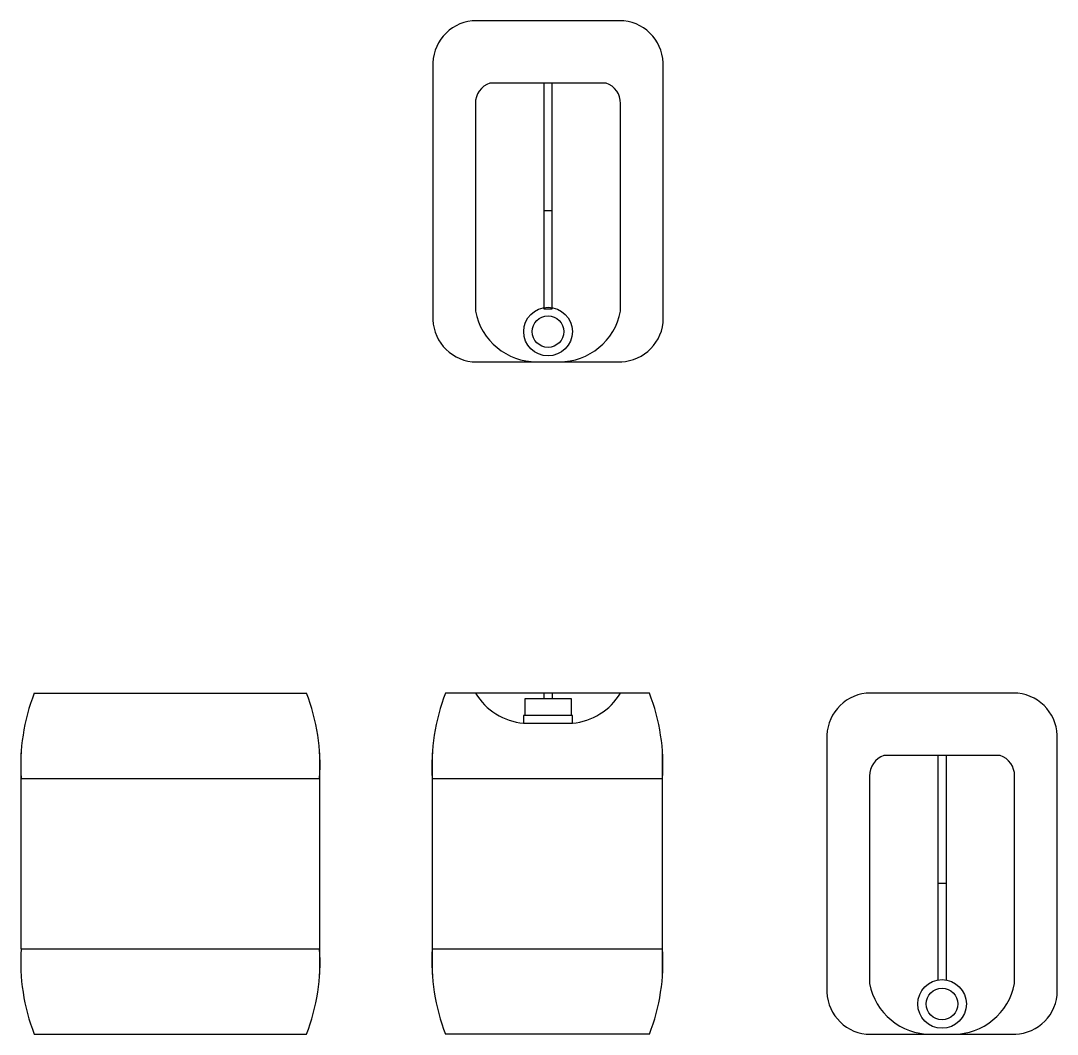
# Model space of a CAD drawing. Header units: millimetres. Extents: x 19989 to 114677, y -6335 to 49043.
# Drawn here: x 23790 to 25006, y 19050 to 20239 of the extents above; entities that cross this region are included whole.
import ezdxf

# ---------------------------------------------------------------- set-up
doc = ezdxf.new("R2010")
doc.units = ezdxf.units.MM
doc.header["$MEASUREMENT"] = 0

msp = doc.modelspace()

# ---------------------------------------------------------------- linework, layer by layer
for points in [[(24497.4, 20239), (24319.7, 20239)], [(24273.6, 20190.4), (24273.6, 19887.5)], [(24543.6, 19884.9), (24543.6, 20190.4)], [(24476.7, 20165.8), (24340.4, 20165.8)], [(24403.6, 20165.8), (24403.6, 19901.2), (24413.6, 19901.2), (24413.6, 20165.8)], [(24323.6, 20142.7), (24323.6, 19898.3)], [(24493.6, 19898.3), (24493.6, 20142.7)], [(24403.6, 20016.2), (24413.6, 20016.2)], [(24319.7, 19839), (24495.2, 19839)], [(23806.3, 19450.3), (24125.4, 19450.3)], [(23806.3, 19450.3), (24125.4, 19450.3)], [(24527.4, 19450.3), (24288.4, 19450.3)], [(24403.6, 19450.3), (24403.6, 19444)], [(24413.6, 19450.3), (24413.6, 19444)], [(24959.4, 19450.3), (24781.7, 19450.3)], [(24408.6, 19424), (24403.6, 19424), (24398.6, 19424), (24393.6, 19424), (24388.6, 19424), (24383.6, 19424), (24381.6, 19424), (24381.6, 19444), (24408.6, 19444), (24435.6, 19444), (24435.6, 19424), (24408.6, 19424)], [(24380, 19415.1), (24437.1, 19415.1), (24437.1, 19424), (24380, 19424), (24380, 19415.1)], [(24735.6, 19401.8), (24735.6, 19098.9)], [(25005.6, 19096.3), (25005.6, 19401.8)], [(23790.8, 19150.3), (23790.8, 19380.3)], [(24140.8, 19380.3), (24140.8, 19120.3)], [(24272.9, 19380.3), (24272.9, 19120.3)], [(24542.9, 19120.3), (24542.9, 19380.3)], [(24938.7, 19377.2), (24802.5, 19377.2)], [(24865.6, 19377.2), (24865.6, 19113.9)], [(24875.6, 19113.9), (24875.6, 19377.2)], [(23790.8, 19350.3), (24140.8, 19350.3)], [(24272.9, 19350.3), (24542.9, 19350.3)], [(24785.6, 19354.1), (24785.6, 19109.7)], [(24955.6, 19109.7), (24955.6, 19354.1)], [(24865.6, 19227.6), (24875.6, 19227.6)], [(23790.8, 19150.3), (24140.8, 19150.3)], [(24272.9, 19150.3), (24542.9, 19150.3)], [(23806.3, 19050.3), (24125.4, 19050.3)], [(23806.3, 19050.3), (24125.4, 19050.3)], [(24527.4, 19050.3), (24288.4, 19050.3)], [(24781.7, 19050.3), (24957.2, 19050.3)]]:
    msp.add_lwpolyline(points)
for centre, radius in [((24408.6, 19874.4), 28.5), ((24408.6, 19874.4), 18.5), ((24870.6, 19085.8), 28.5), ((24870.6, 19085.8), 18.5)]:
    msp.add_circle(centre, radius)
for centre, radius, start, end in [((24325.2, 20187.5), 51.7, 96.0853, 183.188), ((24491.9, 20187.5), 51.7, 356.812, 83.9147), ((24348.5, 20142.2), 25, 108.9145, 181.147), ((24468.6, 20142.2), 25, 358.853, 71.0855), ((24395.3, 19912), 73.1, 190.8249, 270.1529), ((24421.8, 19912), 73.1, 269.8471, 349.1751), ((24325.2, 19890.4), 51.7, 176.812, 263.9147), ((24492.2, 19890.6), 51.7, 266.6326, 353.7352), ((24024.7, 19365.3), 234.4, 158.737, 183.6693), ((23906.9, 19365.3), 234.4, 356.3307, 21.263), ((24506.8, 19365.3), 234.4, 158.737, 183.6693), ((24386.2, 19487.9), 73, 210.9506, 265.1456), ((24430.9, 19487.9), 73, 274.8544, 329.0494), ((24309, 19365.3), 234.4, 356.3307, 21.263), ((24787.2, 19398.9), 51.7, 96.0853, 183.188), ((24954, 19398.9), 51.7, 356.812, 83.9147), ((24810.6, 19353.6), 25, 108.9145, 181.147), ((24930.6, 19353.6), 25, 358.853, 71.0855), ((24024.7, 19135.3), 234.4, 176.3307, 201.263), ((23906.9, 19135.3), 234.4, 338.737, 3.6693), ((24506.8, 19135.3), 234.4, 176.3307, 201.263), ((24309, 19135.3), 234.4, 338.737, 3.6693), ((24787.2, 19101.7), 51.7, 176.812, 263.9147), ((24857.3, 19123.4), 73.1, 190.8249, 270.1529), ((24883.8, 19123.4), 73.1, 269.8471, 349.1751), ((24954.2, 19101.9), 51.7, 266.6326, 353.7352)]:
    msp.add_arc(centre, radius, start, end)

doc.saveas('drawing.dxf')
